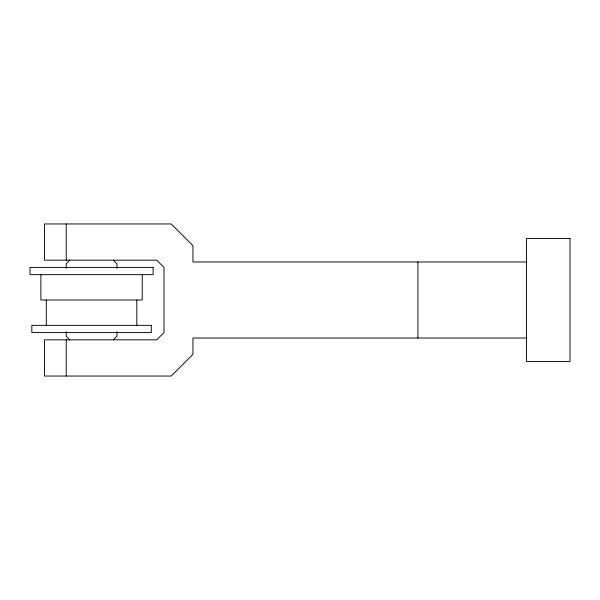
<?xml version="1.0" encoding="UTF-8"?>
<svg xmlns="http://www.w3.org/2000/svg" width="600" height="600" viewBox="0 0 600 600"><rect width="100%" height="100%" fill="white"/><g stroke="black" fill="none" stroke-linecap="round" stroke-linejoin="round"><path stroke-width="0.9" d="M69.832 260.168L66.21 263.79L66.21 268.312M113.288 339.832L116.91 336.21L116.91 331.688M526.545 261.975L192.952 261.975L192.952 245.685L171.225 223.958L44.483 223.958L44.483 260.168L156.743 260.168L163.988 267.413L163.988 332.587L156.743 339.832L44.483 339.832L44.483 376.043L171.225 376.043L192.952 354.315L192.952 338.025L526.545 338.025M113.288 260.168L116.91 263.79L116.91 268.312M69.832 339.832L66.21 336.21L66.21 331.688M417.908 261.975L417.908 338.025M142.238 274.65L142.238 300L40.883 300L40.883 274.65M136.822 300L136.822 325.35M66.21 223.958L66.21 260.168M66.21 339.832L66.21 376.043M46.305 300L46.305 325.35M570 238.44L526.545 238.44L526.545 361.56L570 361.56L570 238.44M153.12 267.413L30 267.413L30 274.65L153.12 274.65L153.12 267.413M151.312 325.35L31.83 325.35L31.83 332.587L151.312 332.587L151.312 325.35"/></g></svg>
